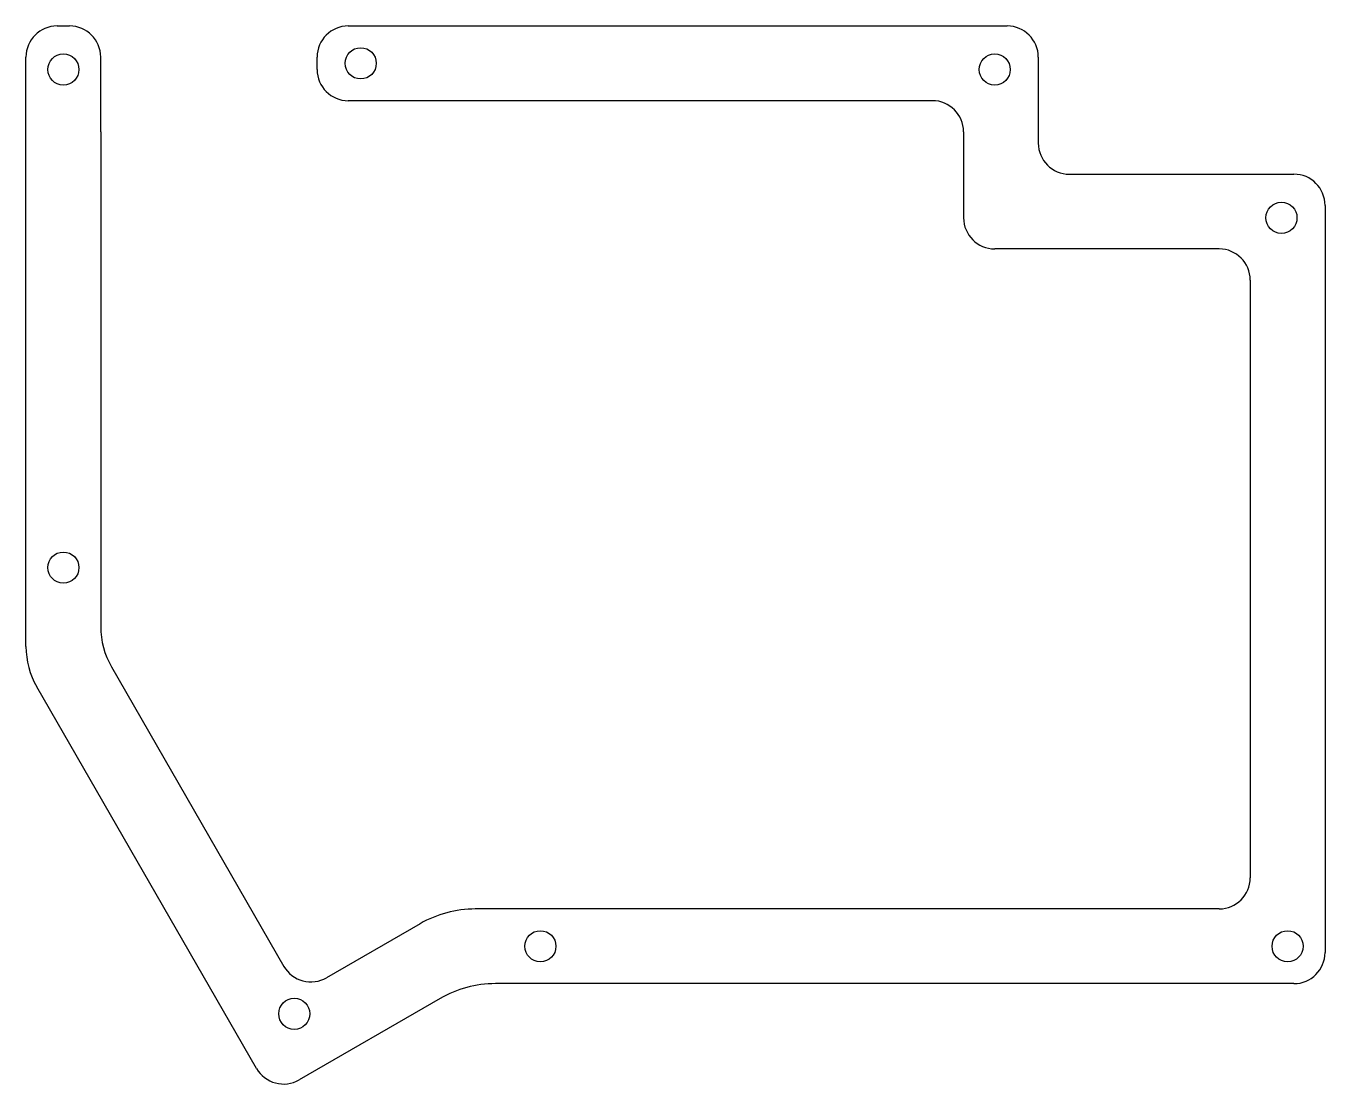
# Model space of a CAD drawing. Extents: x -81 to 127, y -81 to 89.
import ezdxf

# ---------------------------------------------------------------- set-up
doc = ezdxf.new("R2010")
doc.units = 0
doc.layers.add('MirroredSketch001', color=7, linetype='CONTINUOUS')

msp = doc.modelspace()

# ---------------------------------------------------------------- linework, layer by layer
at = {"layer": 'MirroredSketch001'}
for p, q in [((-76.28, 88.815, 3), (-74.28, 88.815, 3)), ((-29.53, 88.815, 3), (76.28, 88.815, 3)), ((-81.28, -10.8598, 3), (-81.28, 83.815, 3)), ((-69.28, 71.815, 3), (-69.28, 83.815, 3)), ((-34.53, 81.815, 3), (-34.53, 83.815, 3)), ((81.28, 83.815, 3), (81.28, 70.005, 3)), ((64.28, 76.815, 3), (-29.53, 76.815, 3)), ((-69.28, 71.815, 3), (-69.28, -7.65113, 3)), ((69.28, 71.815, 3), (69.28, 58.005, 3)), ((86.28, 65.005, 3), (122.32, 65.005, 3)), ((127.32, 60.005, 3), (127.32, -60.005, 3)), ((110.32, 53.005, 3), (74.28, 53.005, 3)), ((115.32, 48.005, 3), (115.32, -48.005, 3)), ((-67.5451, -14.1393, 3), (-39.8516, -62.2224, 3)), ((-44.2548, -78.621, 3), (-79.5451, -17.348, 3)), ((110.32, -53.005, 3), (-9.12541, -53.005, 3)), ((-17.9904, -55.3804, 3), (-33.0188, -64.057, 3)), ((122.32, -65.005, 3), (-5.91002, -65.005, 3)), ((-14.775, -67.3804, 3), (-37.422, -80.4556, 3))]:
    msp.add_line(p, q, dxfattribs=at)
for centre in [(-75.28, 81.815), (-27.53, 82.815), (74.28, 81.815), (120.32, 58.005), (-75.28, 1.815), (1.32, -59.005), (121.32, -59.005), (-38.1941, -69.8441)]:
    msp.add_circle(centre, 2.5, dxfattribs=at)
for centre, radius, start, end in [((-76.28, 83.815, 3), 5, 90, 180), ((-74.28, 83.815, 3), 5, 0, 90), ((-29.53, 83.815, 3), 5, 90, 180), ((76.28, 83.815, 3), 5, 0, 90), ((-29.53, 81.815, 3), 5, 180, -90), ((64.28, 71.815, 3), 5, 0, 90), ((86.28, 70.005, 3), 5, 180, -90), ((122.32, 60.005, 3), 5, 0, 90), ((74.28, 58.005, 3), 5, -180, -90), ((110.32, 48.005, 3), 5, 0, 90), ((-56.28, -7.65113, 3), 13, 180, -150.06), ((-68.28, -10.8598, 3), 13, 180, -150.06), ((110.32, -48.005, 3), 5, -90, 0), ((-9.12541, -70.735, 3), 17.73, 90, 120), ((122.32, -60.005, 3), 5, -90, 0), ((-35.5188, -59.7269, 3), 5, -150.06, -60), ((-5.91002, -82.735, 3), 17.73, 90, 120), ((-39.922, -76.1255, 3), 5, -150.06, -60)]:
    msp.add_arc(centre, radius, start, end, dxfattribs=at)

doc.saveas('drawing.dxf')
